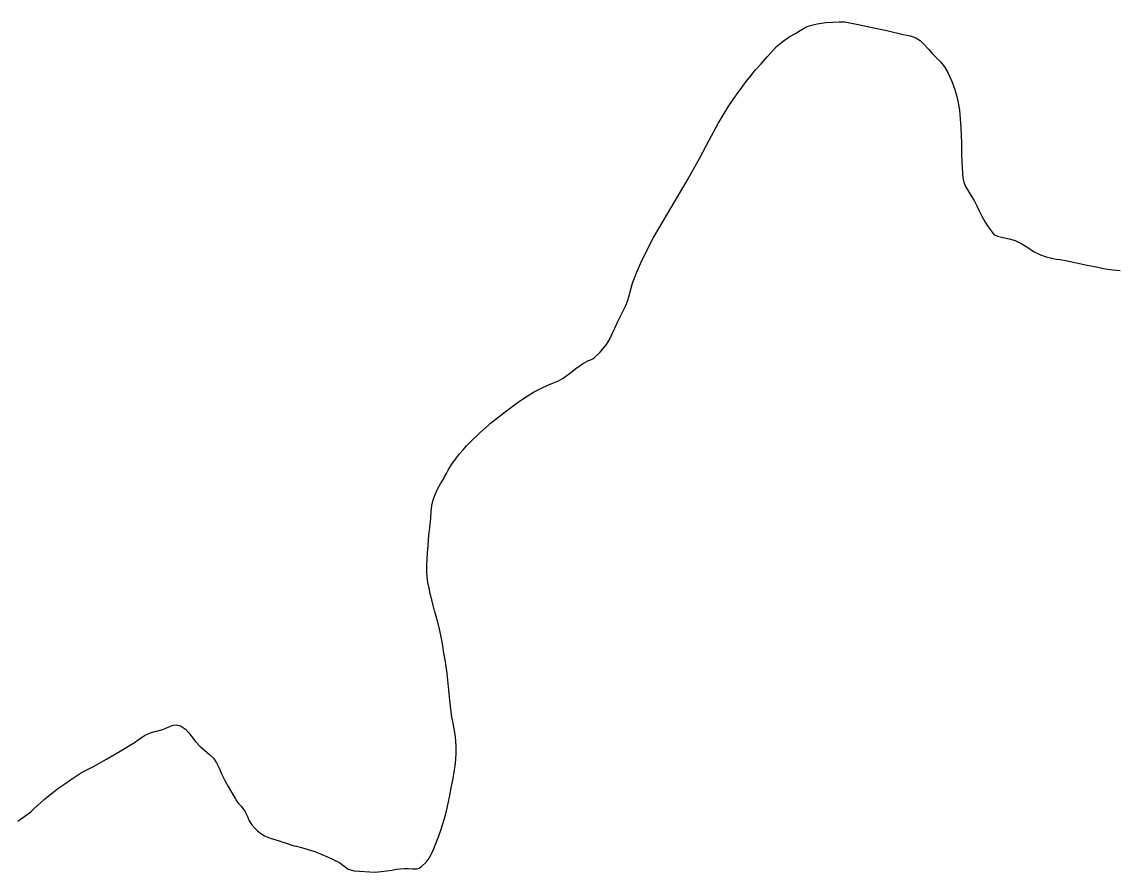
# Model space of a CAD drawing. Header units: inches. Extents: x 11258954 to 11313122, y 3645444 to 3695200.
# Drawn here: x 11275770 to 11276543, y 3693731 to 3694329 of the extents above; entities that cross this region are included whole.
import ezdxf

# ---------------------------------------------------------------- set-up
doc = ezdxf.new("R2010")
doc.units = ezdxf.units.IN
doc.header["$MEASUREMENT"] = 0
for name, color, linetype in [('CorporateLimit', 22, 'Continuous'), ('VotingPrecinct', 233, 'Continuous'), ('Ward', 133, 'Continuous')]:
    doc.layers.add(name, color=color, linetype=linetype)

msp = doc.modelspace()

# ---------------------------------------------------------------- linework, layer by layer
at = {"layer": 'CorporateLimit'}
msp.add_polyline3d([(11275767.344, 3693766.5625, 0), (11275770.6875, 3693768.75, 0), (11275774, 3693771.1875, 0), (11275776.4065, 3693773.125, 0), (11275778.9065, 3693775.3125, 0), (11275781.2815, 3693777.4375, 0), (11275783.4065, 3693779.375, 0), (11275785.875, 3693781.625, 0), (11275788.594, 3693784, 0), (11275791.75, 3693786.5, 0), (11275795.594, 3693789.375, 0), (11275800.375, 3693792.75, 0), (11275804.4375, 3693795.5625, 0), (11275808.0315, 3693798, 0), (11275811.4065, 3693800.1875, 0), (11275814.5315, 3693801.875, 0), (11275820.5625, 3693805.0625, 0), (11275829.875, 3693810.125, 0), (11275832.125, 3693811.4375, 0), (11275839.4375, 3693815.6875, 0), (11275849.4065, 3693822, 0), (11275852.0625, 3693823.8125, 0), (11275854.5, 3693825.5, 0), (11275857.0315, 3693827, 0), (11275860, 3693828.375, 0), (11275863, 3693829.375, 0), (11275865.844, 3693830.125, 0), (11275868.5625, 3693830.8125, 0), (11275868.75, 3693830.875, 0), (11275871.219, 3693831.75, 0), (11275873.6565, 3693832.875, 0), (11275876.844, 3693834, 0), (11275878.875, 3693834.3125, 0), (11275881.8125, 3693833.5625, 0), (11275885.4065, 3693831.3125, 0), (11275887.875, 3693828.6875, 0), (11275889.969, 3693825.8125, 0), (11275892.4065, 3693822.5625, 0), (11275895.719, 3693819.125, 0), (11275899.094, 3693816.1875, 0), (11275902.2815, 3693813.5, 0), (11275905.0315, 3693810.75, 0), (11275907.2815, 3693807.5, 0), (11275909.1565, 3693803.75, 0), (11275911.0625, 3693799.4375, 0), (11275913.4065, 3693794.5625, 0), (11275915.375, 3693790.9375, 0), (11275917.1875, 3693788, 0), (11275918.875, 3693785.1875, 0), (11275920.625, 3693782.1875, 0), (11275920.844, 3693781.8125, 0), (11275921.0315, 3693781.4375, 0), (11275921.219, 3693781.0625, 0), (11275921.4375, 3693780.75, 0), (11275922.094, 3693779.8125, 0), (11275922.844, 3693779, 0), (11275923.75, 3693778, 0), (11275924.8125, 3693776.75, 0), (11275927.4065, 3693772.9375, 0), (11275929.0315, 3693769.6875, 0), (11275930.344, 3693766.75, 0), (11275932.0315, 3693763.9375, 0), (11275933.9375, 3693761.6875, 0), (11275936.125, 3693759.5625, 0), (11275938.5625, 3693757.6875, 0), (11275941.0315, 3693756.1875, 0), (11275943.3125, 3693755.125, 0), (11275945.719, 3693754.25, 0), (11275948.375, 3693753.5, 0), (11275951.4375, 3693752.5625, 0), (11275954.094, 3693751.6875, 0), (11275956.4065, 3693750.875, 0), (11275958.5, 3693750.1875, 0), (11275960.4375, 3693749.5625, 0), (11275961.9065, 3693749.1875, 0), (11275963.5315, 3693748.75, 0), (11275965.25, 3693748.375, 0), (11275967.0315, 3693747.9375, 0), (11275976.5315, 3693745.0625, 0), (11275985.375, 3693741.4375, 0), (11275993.8125, 3693737.375, 0), (11276000, 3693732.5625, 0), (11276004.125, 3693731.375, 0), (11276019.0625, 3693730.625, 0), (11276023.3125, 3693731, 0), (11276027.1565, 3693731.5, 0), (11276030.719, 3693732.0625, 0), (11276034.0625, 3693732.625, 0), (11276036.6565, 3693732.9375, 0), (11276039.5, 3693733.125, 0), (11276042.4375, 3693733.125, 0), (11276045.2815, 3693733, 0), (11276046.875, 3693732.875, 0), (11276048.4065, 3693732.875, 0), (11276050, 3693733.3125, 0), (11276051.6565, 3693734.4375, 0), (11276054.9065, 3693737.625, 0), (11276057.125, 3693740.5, 0), (11276058.75, 3693743.375, 0), (11276060.0625, 3693746.4375, 0), (11276061.8125, 3693750.8125, 0), (11276063.5315, 3693755.4375, 0), (11276065.1875, 3693760.0625, 0), (11276066.6875, 3693764.625, 0), (11276068.5, 3693770.625, 0), (11276070.0315, 3693776.6875, 0), (11276071.4375, 3693783.3125, 0), (11276072.875, 3693791.0625, 0), (11276073.875, 3693796.5, 0), (11276074.75, 3693801.125, 0), (11276075.4375, 3693805.4375, 0), (11276075.875, 3693809.875, 0), (11276076.0315, 3693814.3125, 0), (11276076, 3693818.875, 0), (11276075.719, 3693823.375, 0), (11276075.2815, 3693827.625, 0), (11276074.6565, 3693831.5625, 0), (11276073.9375, 3693835.5, 0), (11276073.125, 3693839.9375, 0), (11276072.2815, 3693845.4375, 0), (11276071.5625, 3693851.5625, 0), (11276071.094, 3693856.5625, 0), (11276070.719, 3693861.0625, 0), (11276070.2815, 3693865.6875, 0), (11276069.6875, 3693870.4375, 0), (11276069, 3693875.3125, 0), (11276068.25, 3693880.1875, 0), (11276067.469, 3693884.875, 0), (11276066.594, 3693890.0625, 0), (11276065.625, 3693895.1875, 0), (11276064.5, 3693900.6875, 0), (11276063.0625, 3693906.6875, 0), (11276061.9375, 3693910.9375, 0), (11276060.9065, 3693914.6875, 0), (11276059.9065, 3693918.3125, 0), (11276058.875, 3693922.3125, 0), (11276057.844, 3693926.5625, 0), (11276056.9375, 3693930.5625, 0), (11276056.1875, 3693934.5, 0), (11276055.6565, 3693938.3125, 0), (11276055.4065, 3693942.375, 0), (11276055.375, 3693946.5625, 0), (11276055.5625, 3693950.9375, 0), (11276055.875, 3693955.5, 0), (11276056.25, 3693960.5, 0), (11276056.625, 3693965, 0), (11276057.0625, 3693969.6875, 0), (11276057.6565, 3693975.125, 0), (11276058.125, 3693980.1875, 0), (11276058.5, 3693984.6875, 0), (11276059, 3693988.8125, 0), (11276059.875, 3693992.75, 0), (11276061.219, 3693996.5, 0), (11276063, 3694000.25, 0), (11276065.094, 3694004.0625, 0), (11276067.2815, 3694007.9375, 0), (11276067.8225, 3694008.913, 0), (11276069.1875, 3694011.375, 0), (11276071, 3694014.5625, 0), (11276073.0315, 3694017.875, 0), (11276075.6875, 3694021.5625, 0), (11276078.469, 3694025.125, 0), (11276080.969, 3694028.125, 0), (11276083.3125, 3694030.8125, 0), (11276085.6875, 3694033.3125, 0), (11276092.9375, 3694040.25, 0), (11276101.0625, 3694047.25, 0), (11276109.625, 3694054.0625, 0), (11276118.094, 3694060.375, 0), (11276122.094, 3694063.25, 0), (11276126.094, 3694065.9375, 0), (11276130.625, 3694068.6875, 0), (11276136.094, 3694071.5625, 0), (11276140.625, 3694073.625, 0), (11276144.5315, 3694075.25, 0), (11276148.094, 3694076.75, 0), (11276151.5, 3694078.5625, 0), (11276155.9375, 3694081.6875, 0), (11276160.4375, 3694085.3125, 0), (11276164.9375, 3694088.625, 0), (11276169.3125, 3694090.9375, 0), (11276170.25, 3694091.25, 0), (11276171.25, 3694091.6875, 0), (11276172.3125, 3694092.25, 0), (11276173.5315, 3694093.1875, 0), (11276177.219, 3694096.625, 0), (11276179.9065, 3694099.5625, 0), (11276181.969, 3694102.3125, 0), (11276183.719, 3694105.1875, 0), (11276185.8125, 3694109.25, 0), (11276187.9065, 3694113.75, 0), (11276190, 3694118.375, 0), (11276192.125, 3694122.75, 0), (11276193.7815, 3694126, 0), (11276195.375, 3694129.3125, 0), (11276196.8125, 3694132.8125, 0), (11276197.9375, 3694136.5625, 0), (11276198.0625, 3694137.0625, 0), (11276198.1565, 3694137.5, 0), (11276198.25, 3694137.9375, 0), (11276198.344, 3694138.375, 0), (11276200.375, 3694145.5, 0), (11276203.0625, 3694152.75, 0), (11276206.094, 3694159.6875, 0), (11276209.125, 3694166, 0), (11276215.1565, 3694177.5625, 0), (11276221.844, 3694189.1875, 0), (11276229.5625, 3694202.25, 0), (11276238.75, 3694217.8125, 0), (11276247.375, 3694233.25, 0), (11276254.219, 3694246.125, 0), (11276260.5625, 3694257.8125, 0), (11276267.75, 3694269.625, 0), (11276270.8125, 3694274.1875, 0), (11276274.0315, 3694278.8125, 0), (11276277.2815, 3694283.3125, 0), (11276280.375, 3694287.4375, 0), (11276283.5625, 3694291.5, 0), (11276286.969, 3694295.625, 0), (11276290.7815, 3694300, 0), (11276295.1875, 3694304.875, 0), (11276297.594, 3694307.5625, 0), (11276299.719, 3694309.9375, 0), (11276301.7815, 3694312.0625, 0), (11276303.969, 3694314.0625, 0), (11276307.4065, 3694316.625, 0), (11276311.1875, 3694319.125, 0), (11276314.969, 3694321.375, 0), (11276318.375, 3694323.4375, 0), (11276320.75, 3694324.8125, 0), (11276323.344, 3694326.125, 0), (11276326.469, 3694327.1875, 0), (11276330.375, 3694328.0625, 0), (11276336.375, 3694328.9375, 0), (11276341.4065, 3694329.3125, 0), (11276345.75, 3694329.4375, 0), (11276349.7815, 3694329.4375, 0), (11276359.1875, 3694327.5625, 0), (11276368.969, 3694325.5625, 0), (11276379.4375, 3694323.3125, 0), (11276391, 3694320.6875, 0), (11276393.5315, 3694320.125, 0), (11276395.875, 3694319.5625, 0), (11276397.969, 3694318.9375, 0), (11276399.8125, 3694318.25, 0), (11276402.8125, 3694316.3125, 0), (11276405.7815, 3694313.5, 0), (11276408.6565, 3694310.3125, 0), (11276411.4375, 3694307.25, 0), (11276414.4375, 3694304.25, 0), (11276417.2815, 3694301.375, 0), (11276420.0315, 3694297.875, 0), (11276422.625, 3694293.25, 0), (11276425.3125, 3694287.125, 0), (11276427.25, 3694281.75, 0), (11276428.625, 3694276.9375, 0), (11276429.625, 3694272.4375, 0), (11276430.469, 3694267.1875, 0), (11276431.1565, 3694261.1875, 0), (11276431.594, 3694255, 0), (11276431.844, 3694249.0625, 0), (11276431.9065, 3694244.75, 0), (11276431.9065, 3694240.5, 0), (11276431.969, 3694236, 0), (11276432.219, 3694230.8125, 0), (11276432.4375, 3694226.625, 0), (11276432.6565, 3694222.875, 0), (11276433.0315, 3694219.5, 0), (11276433.625, 3694216.625, 0), (11276434.875, 3694213.625, 0), (11276436.719, 3694210.375, 0), (11276438.844, 3694207, 0), (11276440.844, 3694203.625, 0), (11276442.719, 3694199.9375, 0), (11276444.4065, 3694196.375, 0), (11276446.25, 3694192.5625, 0), (11276448.625, 3694188.4375, 0), (11276450.375, 3694185.75, 0), (11276452.094, 3694183.3125, 0), (11276453.625, 3694181.25, 0), (11276454.844, 3694179.8125, 0), (11276457.25, 3694178.5, 0), (11276461.0625, 3694177.5, 0), (11276465.5, 3694176.5625, 0), (11276469.844, 3694175.375, 0), (11276474.594, 3694173.1875, 0), (11276478.6565, 3694170.5625, 0), (11276482.75, 3694167.8125, 0), (11276487.6565, 3694165.375, 0), (11276491.594, 3694164.0625, 0), (11276495.5, 3694163.125, 0), (11276498.9375, 3694162.4375, 0), (11276501.469, 3694162, 0), (11276506.4065, 3694161.0625, 0), (11276513.0625, 3694159.6875, 0), (11276520.594, 3694158.125, 0), (11276528.0625, 3694156.625, 0), (11276533.4375, 3694155.625, 0), (11276538.5625, 3694154.875, 0), (11276543.719, 3694154.375, 0)], dxfattribs=at)
at = {"layer": 'VotingPrecinct'}
msp.add_polyline3d([(11275767.344, 3693766.5625, 0), (11275770.6875, 3693768.75, 0), (11275774, 3693771.1875, 0), (11275776.4065, 3693773.125, 0), (11275778.9065, 3693775.3125, 0), (11275781.2815, 3693777.4375, 0), (11275783.4065, 3693779.375, 0), (11275785.875, 3693781.625, 0), (11275788.594, 3693784, 0), (11275791.75, 3693786.5, 0), (11275795.594, 3693789.375, 0), (11275800.375, 3693792.75, 0), (11275804.4375, 3693795.5625, 0), (11275808.0315, 3693798, 0), (11275811.4065, 3693800.1875, 0), (11275814.5315, 3693801.875, 0), (11275820.5625, 3693805.0625, 0), (11275829.875, 3693810.125, 0), (11275832.125, 3693811.4375, 0), (11275839.4375, 3693815.6875, 0), (11275849.4065, 3693822, 0), (11275852.0625, 3693823.8125, 0), (11275854.5, 3693825.5, 0), (11275857.0315, 3693827, 0), (11275860, 3693828.375, 0), (11275863, 3693829.375, 0), (11275865.844, 3693830.125, 0), (11275868.5625, 3693830.8125, 0), (11275868.75, 3693830.875, 0), (11275871.219, 3693831.75, 0), (11275873.6565, 3693832.875, 0), (11275876.844, 3693834, 0), (11275878.875, 3693834.3125, 0), (11275881.8125, 3693833.5625, 0), (11275885.4065, 3693831.3125, 0), (11275887.875, 3693828.6875, 0), (11275889.969, 3693825.8125, 0), (11275892.4065, 3693822.5625, 0), (11275895.719, 3693819.125, 0), (11275899.094, 3693816.1875, 0), (11275902.2815, 3693813.5, 0), (11275905.0315, 3693810.75, 0), (11275907.2815, 3693807.5, 0), (11275909.1565, 3693803.75, 0), (11275911.0625, 3693799.4375, 0), (11275913.4065, 3693794.5625, 0), (11275915.375, 3693790.9375, 0), (11275917.1875, 3693788, 0), (11275918.875, 3693785.1875, 0), (11275920.625, 3693782.1875, 0), (11275920.844, 3693781.8125, 0), (11275921.0315, 3693781.4375, 0), (11275921.219, 3693781.0625, 0), (11275921.4375, 3693780.75, 0), (11275922.094, 3693779.8125, 0), (11275922.844, 3693779, 0), (11275923.75, 3693778, 0), (11275924.8125, 3693776.75, 0), (11275927.4065, 3693772.9375, 0), (11275929.0315, 3693769.6875, 0), (11275930.344, 3693766.75, 0), (11275932.0315, 3693763.9375, 0), (11275933.9375, 3693761.6875, 0), (11275936.125, 3693759.5625, 0), (11275938.5625, 3693757.6875, 0), (11275941.0315, 3693756.1875, 0), (11275943.3125, 3693755.125, 0), (11275945.719, 3693754.25, 0), (11275948.375, 3693753.5, 0), (11275951.4375, 3693752.5625, 0), (11275954.094, 3693751.6875, 0), (11275956.4065, 3693750.875, 0), (11275958.5, 3693750.1875, 0), (11275960.4375, 3693749.5625, 0), (11275961.9065, 3693749.1875, 0), (11275963.5315, 3693748.75, 0), (11275965.25, 3693748.375, 0), (11275967.0315, 3693747.9375, 0), (11275976.5315, 3693745.0625, 0), (11275985.375, 3693741.4375, 0), (11275993.8125, 3693737.375, 0), (11276000, 3693732.5625, 0), (11276004.125, 3693731.375, 0), (11276019.0625, 3693730.625, 0), (11276023.3125, 3693731, 0), (11276027.1565, 3693731.5, 0), (11276030.719, 3693732.0625, 0), (11276034.0625, 3693732.625, 0), (11276036.6565, 3693732.9375, 0), (11276039.5, 3693733.125, 0), (11276042.4375, 3693733.125, 0), (11276045.2815, 3693733, 0), (11276046.875, 3693732.875, 0), (11276048.4065, 3693732.875, 0), (11276050, 3693733.3125, 0), (11276051.6565, 3693734.4375, 0), (11276054.9065, 3693737.625, 0), (11276057.125, 3693740.5, 0), (11276058.75, 3693743.375, 0), (11276060.0625, 3693746.4375, 0), (11276061.8125, 3693750.8125, 0), (11276063.5315, 3693755.4375, 0), (11276065.1875, 3693760.0625, 0), (11276066.6875, 3693764.625, 0), (11276068.5, 3693770.625, 0), (11276070.0315, 3693776.6875, 0), (11276071.4375, 3693783.3125, 0), (11276072.875, 3693791.0625, 0), (11276073.875, 3693796.5, 0), (11276074.75, 3693801.125, 0), (11276075.4375, 3693805.4375, 0), (11276075.875, 3693809.875, 0), (11276076.0315, 3693814.3125, 0), (11276076, 3693818.875, 0), (11276075.719, 3693823.375, 0), (11276075.2815, 3693827.625, 0), (11276074.6565, 3693831.5625, 0), (11276073.9375, 3693835.5, 0), (11276073.125, 3693839.9375, 0), (11276072.2815, 3693845.4375, 0), (11276071.5625, 3693851.5625, 0), (11276071.094, 3693856.5625, 0), (11276070.719, 3693861.0625, 0), (11276070.2815, 3693865.6875, 0), (11276069.6875, 3693870.4375, 0), (11276069, 3693875.3125, 0), (11276068.25, 3693880.1875, 0), (11276067.469, 3693884.875, 0), (11276066.594, 3693890.0625, 0), (11276065.625, 3693895.1875, 0), (11276064.5, 3693900.6875, 0), (11276063.0625, 3693906.6875, 0), (11276061.9375, 3693910.9375, 0), (11276060.9065, 3693914.6875, 0), (11276059.9065, 3693918.3125, 0), (11276058.875, 3693922.3125, 0), (11276057.844, 3693926.5625, 0), (11276056.9375, 3693930.5625, 0), (11276056.1875, 3693934.5, 0), (11276055.6565, 3693938.3125, 0), (11276055.4065, 3693942.375, 0), (11276055.375, 3693946.5625, 0), (11276055.5625, 3693950.9375, 0), (11276055.875, 3693955.5, 0), (11276056.25, 3693960.5, 0), (11276056.625, 3693965, 0), (11276057.0625, 3693969.6875, 0), (11276057.6565, 3693975.125, 0), (11276058.125, 3693980.1875, 0), (11276058.5, 3693984.6875, 0), (11276059, 3693988.8125, 0), (11276059.875, 3693992.75, 0), (11276061.219, 3693996.5, 0), (11276063, 3694000.25, 0), (11276065.094, 3694004.0625, 0), (11276067.2815, 3694007.9375, 0), (11276067.8225, 3694008.913, 0), (11276069.1875, 3694011.375, 0), (11276071, 3694014.5625, 0), (11276073.0315, 3694017.875, 0), (11276075.6875, 3694021.5625, 0), (11276078.469, 3694025.125, 0), (11276080.969, 3694028.125, 0), (11276083.3125, 3694030.8125, 0), (11276085.6875, 3694033.3125, 0), (11276092.9375, 3694040.25, 0), (11276101.0625, 3694047.25, 0), (11276109.625, 3694054.0625, 0), (11276118.094, 3694060.375, 0), (11276122.094, 3694063.25, 0), (11276126.094, 3694065.9375, 0), (11276130.625, 3694068.6875, 0), (11276136.094, 3694071.5625, 0), (11276140.625, 3694073.625, 0), (11276144.5315, 3694075.25, 0), (11276148.094, 3694076.75, 0), (11276151.5, 3694078.5625, 0), (11276155.9375, 3694081.6875, 0), (11276160.4375, 3694085.3125, 0), (11276164.9375, 3694088.625, 0), (11276169.3125, 3694090.9375, 0), (11276170.25, 3694091.25, 0), (11276171.25, 3694091.6875, 0), (11276172.3125, 3694092.25, 0), (11276173.5315, 3694093.1875, 0), (11276177.219, 3694096.625, 0), (11276179.9065, 3694099.5625, 0), (11276181.969, 3694102.3125, 0), (11276183.719, 3694105.1875, 0), (11276185.8125, 3694109.25, 0), (11276187.9065, 3694113.75, 0), (11276190, 3694118.375, 0), (11276192.125, 3694122.75, 0), (11276193.7815, 3694126, 0), (11276195.375, 3694129.3125, 0), (11276196.8125, 3694132.8125, 0), (11276197.9375, 3694136.5625, 0), (11276198.0625, 3694137.0625, 0), (11276198.1565, 3694137.5, 0), (11276198.25, 3694137.9375, 0), (11276198.344, 3694138.375, 0), (11276200.375, 3694145.5, 0), (11276203.0625, 3694152.75, 0), (11276206.094, 3694159.6875, 0), (11276209.125, 3694166, 0), (11276215.1565, 3694177.5625, 0), (11276221.844, 3694189.1875, 0), (11276229.5625, 3694202.25, 0), (11276238.75, 3694217.8125, 0), (11276247.375, 3694233.25, 0), (11276254.219, 3694246.125, 0), (11276260.5625, 3694257.8125, 0), (11276267.75, 3694269.625, 0), (11276270.8125, 3694274.1875, 0), (11276274.0315, 3694278.8125, 0), (11276277.2815, 3694283.3125, 0), (11276280.375, 3694287.4375, 0), (11276283.5625, 3694291.5, 0), (11276286.969, 3694295.625, 0), (11276290.7815, 3694300, 0), (11276295.1875, 3694304.875, 0), (11276297.594, 3694307.5625, 0), (11276299.719, 3694309.9375, 0), (11276301.7815, 3694312.0625, 0), (11276303.969, 3694314.0625, 0), (11276307.4065, 3694316.625, 0), (11276311.1875, 3694319.125, 0), (11276314.969, 3694321.375, 0), (11276318.375, 3694323.4375, 0), (11276320.75, 3694324.8125, 0), (11276323.344, 3694326.125, 0), (11276326.469, 3694327.1875, 0), (11276330.375, 3694328.0625, 0), (11276336.375, 3694328.9375, 0), (11276341.4065, 3694329.3125, 0), (11276345.75, 3694329.4375, 0), (11276349.7815, 3694329.4375, 0), (11276359.1875, 3694327.5625, 0), (11276368.969, 3694325.5625, 0), (11276379.4375, 3694323.3125, 0), (11276391, 3694320.6875, 0), (11276393.5315, 3694320.125, 0), (11276395.875, 3694319.5625, 0), (11276397.969, 3694318.9375, 0), (11276399.8125, 3694318.25, 0), (11276402.8125, 3694316.3125, 0), (11276405.7815, 3694313.5, 0), (11276408.6565, 3694310.3125, 0), (11276411.4375, 3694307.25, 0), (11276414.4375, 3694304.25, 0), (11276417.2815, 3694301.375, 0), (11276420.0315, 3694297.875, 0), (11276422.625, 3694293.25, 0), (11276425.3125, 3694287.125, 0), (11276427.25, 3694281.75, 0), (11276428.625, 3694276.9375, 0), (11276429.625, 3694272.4375, 0), (11276430.469, 3694267.1875, 0), (11276431.1565, 3694261.1875, 0), (11276431.594, 3694255, 0), (11276431.844, 3694249.0625, 0), (11276431.9065, 3694244.75, 0), (11276431.9065, 3694240.5, 0), (11276431.969, 3694236, 0), (11276432.219, 3694230.8125, 0), (11276432.4375, 3694226.625, 0), (11276432.6565, 3694222.875, 0), (11276433.0315, 3694219.5, 0), (11276433.625, 3694216.625, 0), (11276434.875, 3694213.625, 0), (11276436.719, 3694210.375, 0), (11276438.844, 3694207, 0), (11276440.844, 3694203.625, 0), (11276442.719, 3694199.9375, 0), (11276444.4065, 3694196.375, 0), (11276446.25, 3694192.5625, 0), (11276448.625, 3694188.4375, 0), (11276450.375, 3694185.75, 0), (11276452.094, 3694183.3125, 0), (11276453.625, 3694181.25, 0), (11276454.844, 3694179.8125, 0), (11276457.25, 3694178.5, 0), (11276461.0625, 3694177.5, 0), (11276465.5, 3694176.5625, 0), (11276469.844, 3694175.375, 0), (11276474.594, 3694173.1875, 0), (11276478.6565, 3694170.5625, 0), (11276482.75, 3694167.8125, 0), (11276487.6565, 3694165.375, 0), (11276491.594, 3694164.0625, 0), (11276495.5, 3694163.125, 0), (11276498.9375, 3694162.4375, 0), (11276501.469, 3694162, 0), (11276506.4065, 3694161.0625, 0), (11276513.0625, 3694159.6875, 0), (11276520.594, 3694158.125, 0), (11276528.0625, 3694156.625, 0), (11276533.4375, 3694155.625, 0), (11276538.5625, 3694154.875, 0), (11276543.719, 3694154.375, 0)], dxfattribs=at)
at = {"layer": 'Ward'}
msp.add_polyline3d([(11275767.344, 3693766.5625, 0), (11275770.6875, 3693768.75, 0), (11275774, 3693771.1875, 0), (11275776.4065, 3693773.125, 0), (11275778.9065, 3693775.3125, 0), (11275781.2815, 3693777.4375, 0), (11275783.4065, 3693779.375, 0), (11275785.875, 3693781.625, 0), (11275788.594, 3693784, 0), (11275791.75, 3693786.5, 0), (11275795.594, 3693789.375, 0), (11275800.375, 3693792.75, 0), (11275804.4375, 3693795.5625, 0), (11275808.0315, 3693798, 0), (11275811.4065, 3693800.1875, 0), (11275814.5315, 3693801.875, 0), (11275820.5625, 3693805.0625, 0), (11275829.875, 3693810.125, 0), (11275832.125, 3693811.4375, 0), (11275839.4375, 3693815.6875, 0), (11275849.4065, 3693822, 0), (11275852.0625, 3693823.8125, 0), (11275854.5, 3693825.5, 0), (11275857.0315, 3693827, 0), (11275860, 3693828.375, 0), (11275863, 3693829.375, 0), (11275865.844, 3693830.125, 0), (11275868.5625, 3693830.8125, 0), (11275868.75, 3693830.875, 0), (11275871.219, 3693831.75, 0), (11275873.6565, 3693832.875, 0), (11275876.844, 3693834, 0), (11275878.875, 3693834.3125, 0), (11275881.8125, 3693833.5625, 0), (11275885.4065, 3693831.3125, 0), (11275887.875, 3693828.6875, 0), (11275889.969, 3693825.8125, 0), (11275892.4065, 3693822.5625, 0), (11275895.719, 3693819.125, 0), (11275899.094, 3693816.1875, 0), (11275902.2815, 3693813.5, 0), (11275905.0315, 3693810.75, 0), (11275907.2815, 3693807.5, 0), (11275909.1565, 3693803.75, 0), (11275911.0625, 3693799.4375, 0), (11275913.4065, 3693794.5625, 0), (11275915.375, 3693790.9375, 0), (11275917.1875, 3693788, 0), (11275918.875, 3693785.1875, 0), (11275920.625, 3693782.1875, 0), (11275920.844, 3693781.8125, 0), (11275921.0315, 3693781.4375, 0), (11275921.219, 3693781.0625, 0), (11275921.4375, 3693780.75, 0), (11275922.094, 3693779.8125, 0), (11275922.844, 3693779, 0), (11275923.75, 3693778, 0), (11275924.8125, 3693776.75, 0), (11275927.4065, 3693772.9375, 0), (11275929.0315, 3693769.6875, 0), (11275930.344, 3693766.75, 0), (11275932.0315, 3693763.9375, 0), (11275933.9375, 3693761.6875, 0), (11275936.125, 3693759.5625, 0), (11275938.5625, 3693757.6875, 0), (11275941.0315, 3693756.1875, 0), (11275943.3125, 3693755.125, 0), (11275945.719, 3693754.25, 0), (11275948.375, 3693753.5, 0), (11275951.4375, 3693752.5625, 0), (11275954.094, 3693751.6875, 0), (11275956.4065, 3693750.875, 0), (11275958.5, 3693750.1875, 0), (11275960.4375, 3693749.5625, 0), (11275961.9065, 3693749.1875, 0), (11275963.5315, 3693748.75, 0), (11275965.25, 3693748.375, 0), (11275967.0315, 3693747.9375, 0), (11275976.5315, 3693745.0625, 0), (11275985.375, 3693741.4375, 0), (11275993.8125, 3693737.375, 0), (11276000, 3693732.5625, 0), (11276004.125, 3693731.375, 0), (11276019.0625, 3693730.625, 0), (11276023.3125, 3693731, 0), (11276027.1565, 3693731.5, 0), (11276030.719, 3693732.0625, 0), (11276034.0625, 3693732.625, 0), (11276036.6565, 3693732.9375, 0), (11276039.5, 3693733.125, 0), (11276042.4375, 3693733.125, 0), (11276045.2815, 3693733, 0), (11276046.875, 3693732.875, 0), (11276048.4065, 3693732.875, 0), (11276050, 3693733.3125, 0), (11276051.6565, 3693734.4375, 0), (11276054.9065, 3693737.625, 0), (11276057.125, 3693740.5, 0), (11276058.75, 3693743.375, 0), (11276060.0625, 3693746.4375, 0), (11276061.8125, 3693750.8125, 0), (11276063.5315, 3693755.4375, 0), (11276065.1875, 3693760.0625, 0), (11276066.6875, 3693764.625, 0), (11276068.5, 3693770.625, 0), (11276070.0315, 3693776.6875, 0), (11276071.4375, 3693783.3125, 0), (11276072.875, 3693791.0625, 0), (11276073.875, 3693796.5, 0), (11276074.75, 3693801.125, 0), (11276075.4375, 3693805.4375, 0), (11276075.875, 3693809.875, 0), (11276076.0315, 3693814.3125, 0), (11276076, 3693818.875, 0), (11276075.719, 3693823.375, 0), (11276075.2815, 3693827.625, 0), (11276074.6565, 3693831.5625, 0), (11276073.9375, 3693835.5, 0), (11276073.125, 3693839.9375, 0), (11276072.2815, 3693845.4375, 0), (11276071.5625, 3693851.5625, 0), (11276071.094, 3693856.5625, 0), (11276070.719, 3693861.0625, 0), (11276070.2815, 3693865.6875, 0), (11276069.6875, 3693870.4375, 0), (11276069, 3693875.3125, 0), (11276068.25, 3693880.1875, 0), (11276067.469, 3693884.875, 0), (11276066.594, 3693890.0625, 0), (11276065.625, 3693895.1875, 0), (11276064.5, 3693900.6875, 0), (11276063.0625, 3693906.6875, 0), (11276061.9375, 3693910.9375, 0), (11276060.9065, 3693914.6875, 0), (11276059.9065, 3693918.3125, 0), (11276058.875, 3693922.3125, 0), (11276057.844, 3693926.5625, 0), (11276056.9375, 3693930.5625, 0), (11276056.1875, 3693934.5, 0), (11276055.6565, 3693938.3125, 0), (11276055.4065, 3693942.375, 0), (11276055.375, 3693946.5625, 0), (11276055.5625, 3693950.9375, 0), (11276055.875, 3693955.5, 0), (11276056.25, 3693960.5, 0), (11276056.625, 3693965, 0), (11276057.0625, 3693969.6875, 0), (11276057.6565, 3693975.125, 0), (11276058.125, 3693980.1875, 0), (11276058.5, 3693984.6875, 0), (11276059, 3693988.8125, 0), (11276059.875, 3693992.75, 0), (11276061.219, 3693996.5, 0), (11276063, 3694000.25, 0), (11276065.094, 3694004.0625, 0), (11276067.2815, 3694007.9375, 0), (11276067.8225, 3694008.913, 0), (11276069.1875, 3694011.375, 0), (11276071, 3694014.5625, 0), (11276073.0315, 3694017.875, 0), (11276075.6875, 3694021.5625, 0), (11276078.469, 3694025.125, 0), (11276080.969, 3694028.125, 0), (11276083.3125, 3694030.8125, 0), (11276085.6875, 3694033.3125, 0), (11276092.9375, 3694040.25, 0), (11276101.0625, 3694047.25, 0), (11276109.625, 3694054.0625, 0), (11276118.094, 3694060.375, 0), (11276122.094, 3694063.25, 0), (11276126.094, 3694065.9375, 0), (11276130.625, 3694068.6875, 0), (11276136.094, 3694071.5625, 0), (11276140.625, 3694073.625, 0), (11276144.5315, 3694075.25, 0), (11276148.094, 3694076.75, 0), (11276151.5, 3694078.5625, 0), (11276155.9375, 3694081.6875, 0), (11276160.4375, 3694085.3125, 0), (11276164.9375, 3694088.625, 0), (11276169.3125, 3694090.9375, 0), (11276170.25, 3694091.25, 0), (11276171.25, 3694091.6875, 0), (11276172.3125, 3694092.25, 0), (11276173.5315, 3694093.1875, 0), (11276177.219, 3694096.625, 0), (11276179.9065, 3694099.5625, 0), (11276181.969, 3694102.3125, 0), (11276183.719, 3694105.1875, 0), (11276185.8125, 3694109.25, 0), (11276187.9065, 3694113.75, 0), (11276190, 3694118.375, 0), (11276192.125, 3694122.75, 0), (11276193.7815, 3694126, 0), (11276195.375, 3694129.3125, 0), (11276196.8125, 3694132.8125, 0), (11276197.9375, 3694136.5625, 0), (11276198.0625, 3694137.0625, 0), (11276198.1565, 3694137.5, 0), (11276198.25, 3694137.9375, 0), (11276198.344, 3694138.375, 0), (11276200.375, 3694145.5, 0), (11276203.0625, 3694152.75, 0), (11276206.094, 3694159.6875, 0), (11276209.125, 3694166, 0), (11276215.1565, 3694177.5625, 0), (11276221.844, 3694189.1875, 0), (11276229.5625, 3694202.25, 0), (11276238.75, 3694217.8125, 0), (11276247.375, 3694233.25, 0), (11276254.219, 3694246.125, 0), (11276260.5625, 3694257.8125, 0), (11276267.75, 3694269.625, 0), (11276270.8125, 3694274.1875, 0), (11276274.0315, 3694278.8125, 0), (11276277.2815, 3694283.3125, 0), (11276280.375, 3694287.4375, 0), (11276283.5625, 3694291.5, 0), (11276286.969, 3694295.625, 0), (11276290.7815, 3694300, 0), (11276295.1875, 3694304.875, 0), (11276297.594, 3694307.5625, 0), (11276299.719, 3694309.9375, 0), (11276301.7815, 3694312.0625, 0), (11276303.969, 3694314.0625, 0), (11276307.4065, 3694316.625, 0), (11276311.1875, 3694319.125, 0), (11276314.969, 3694321.375, 0), (11276318.375, 3694323.4375, 0), (11276320.75, 3694324.8125, 0), (11276323.344, 3694326.125, 0), (11276326.469, 3694327.1875, 0), (11276330.375, 3694328.0625, 0), (11276336.375, 3694328.9375, 0), (11276341.4065, 3694329.3125, 0), (11276345.75, 3694329.4375, 0), (11276349.7815, 3694329.4375, 0), (11276359.1875, 3694327.5625, 0), (11276368.969, 3694325.5625, 0), (11276379.4375, 3694323.3125, 0), (11276391, 3694320.6875, 0), (11276393.5315, 3694320.125, 0), (11276395.875, 3694319.5625, 0), (11276397.969, 3694318.9375, 0), (11276399.8125, 3694318.25, 0), (11276402.8125, 3694316.3125, 0), (11276405.7815, 3694313.5, 0), (11276408.6565, 3694310.3125, 0), (11276411.4375, 3694307.25, 0), (11276414.4375, 3694304.25, 0), (11276417.2815, 3694301.375, 0), (11276420.0315, 3694297.875, 0), (11276422.625, 3694293.25, 0), (11276425.3125, 3694287.125, 0), (11276427.25, 3694281.75, 0), (11276428.625, 3694276.9375, 0), (11276429.625, 3694272.4375, 0), (11276430.469, 3694267.1875, 0), (11276431.1565, 3694261.1875, 0), (11276431.594, 3694255, 0), (11276431.844, 3694249.0625, 0), (11276431.9065, 3694244.75, 0), (11276431.9065, 3694240.5, 0), (11276431.969, 3694236, 0), (11276432.219, 3694230.8125, 0), (11276432.4375, 3694226.625, 0), (11276432.6565, 3694222.875, 0), (11276433.0315, 3694219.5, 0), (11276433.625, 3694216.625, 0), (11276434.875, 3694213.625, 0), (11276436.719, 3694210.375, 0), (11276438.844, 3694207, 0), (11276440.844, 3694203.625, 0), (11276442.719, 3694199.9375, 0), (11276444.4065, 3694196.375, 0), (11276446.25, 3694192.5625, 0), (11276448.625, 3694188.4375, 0), (11276450.375, 3694185.75, 0), (11276452.094, 3694183.3125, 0), (11276453.625, 3694181.25, 0), (11276454.844, 3694179.8125, 0), (11276457.25, 3694178.5, 0), (11276461.0625, 3694177.5, 0), (11276465.5, 3694176.5625, 0), (11276469.844, 3694175.375, 0), (11276474.594, 3694173.1875, 0), (11276478.6565, 3694170.5625, 0), (11276482.75, 3694167.8125, 0), (11276487.6565, 3694165.375, 0), (11276491.594, 3694164.0625, 0), (11276495.5, 3694163.125, 0), (11276498.9375, 3694162.4375, 0), (11276501.469, 3694162, 0), (11276506.4065, 3694161.0625, 0), (11276513.0625, 3694159.6875, 0), (11276520.594, 3694158.125, 0), (11276528.0625, 3694156.625, 0), (11276533.4375, 3694155.625, 0), (11276538.5625, 3694154.875, 0), (11276543.719, 3694154.375, 0)], dxfattribs=at)

doc.saveas('drawing.dxf')
